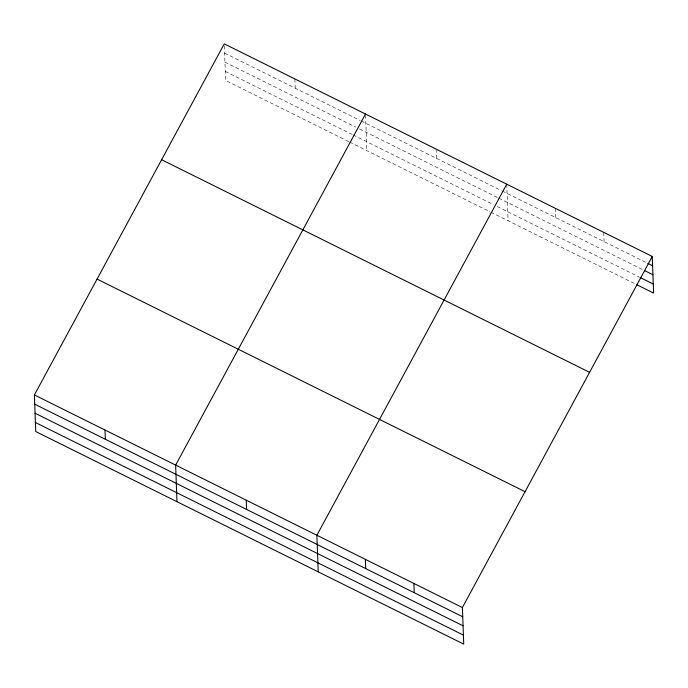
<?xml version="1.0" encoding="UTF-8"?>
<svg xmlns="http://www.w3.org/2000/svg" width="688" height="688" viewBox="0 0 688 688"><rect width="100%" height="100%" fill="white"/><g stroke="black" fill="none" stroke-linecap="round" stroke-linejoin="round"><path stroke-width="0.52" stroke-dasharray="3.44 2.58" d="M224.606 53.114L360.116 120.434M361.071 120.907L501.354 190.593M502.309 191.066L646.892 262.885M224.942 62.135L355.679 127.082M359.497 128.974L497.871 197.714M498.826 198.187L643.418 270.014M225.277 71.432L352.204 134.478M353.159 134.951L493.442 204.637M497.252 206.538L639.006 276.946M348.713 141.608L225.612 80.453L224.305 44.892M349.667 142.081L489.951 211.766M490.905 212.239L635.531 284.075M603.754 232.372L604.09 241.626M555.25 208.275L555.586 217.528M506.746 184.186L508.079 220.771M436.123 149.107L436.467 158.352M365.543 115.051L366.85 150.612M294.885 78.948L295.229 88.193"/><path stroke-width="1.03" d="M652.258 256.469L462.388 607.547L463.729 644.131L35.742 431.531L34.4 394.946L224.271 43.869L652.258 256.469L653.6 293.054L636.477 284.548M365.509 114.027L175.638 465.105L176.979 501.69M506.746 184.186L316.876 535.264L318.217 571.848M647.838 263.358L652.594 265.714M644.372 270.487L652.929 274.736M639.952 277.419L653.273 284.032M161.611 159.719L589.599 372.32M97.06 279.087L525.047 491.688M34.4 394.946L462.388 607.547M34.735 404.2L462.732 616.801M35.071 413.221L463.058 625.822M35.415 422.509L463.402 635.11M413.884 583.45L414.219 592.703M365.38 559.361L365.715 568.606M246.252 500.185L246.596 509.438M105.015 430.026L105.359 439.279"/></g></svg>
